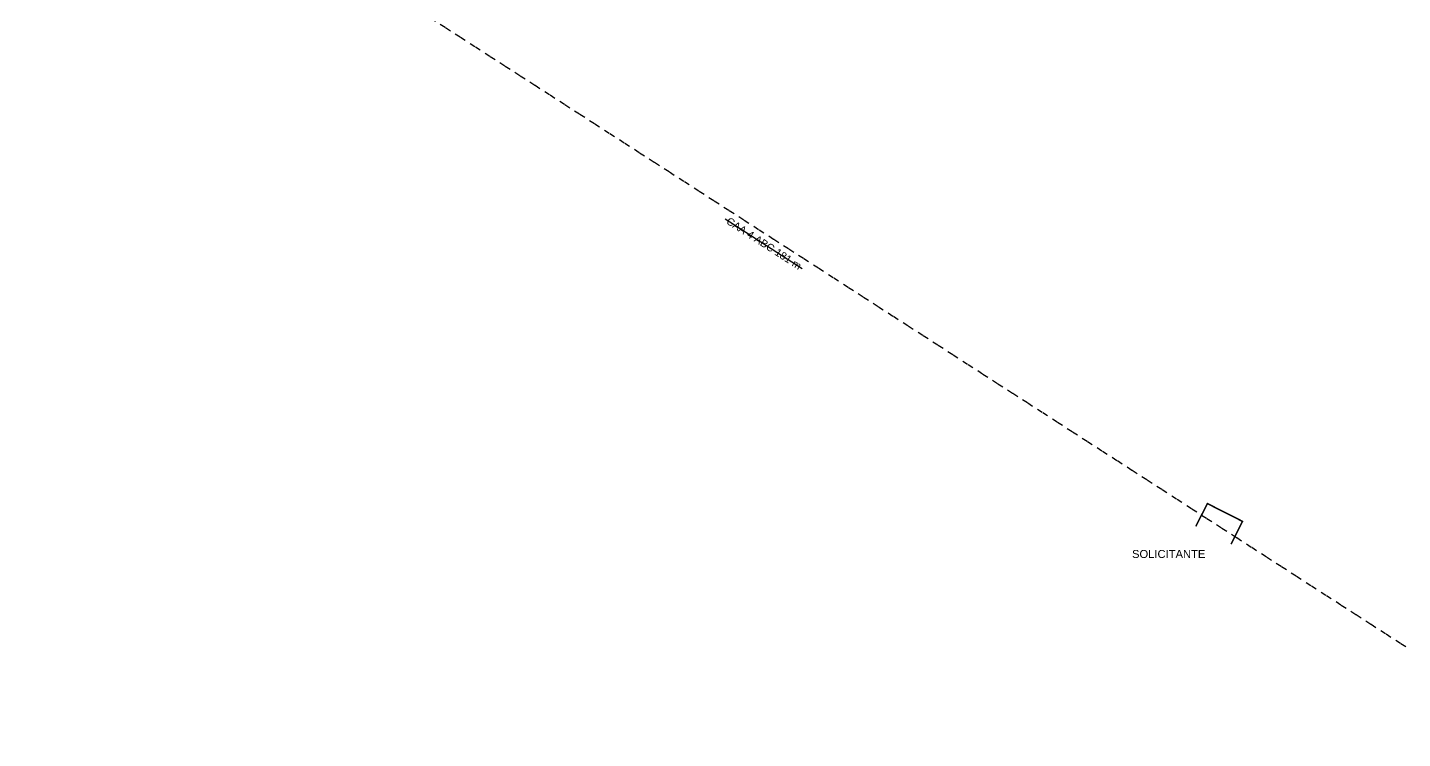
# Model space of a CAD drawing. Extents: x 776249 to 777397, y 9144593 to 9145362.
# Drawn here: x 776605.9 to 776880.7, y 9144797.6 to 9144939.7 of the extents above; entities that cross this region are included whole.
import ezdxf

# ---------------------------------------------------------------- set-up
doc = ezdxf.new("R2010")
doc.units = 0
doc.linetypes.add('TRACEJADA', pattern=[3.45, 1.15, -1.15, 1.15])
for name, color, linetype in [('CABO_MT', 7, 'Continuous'), ('Consumidor', 7, 'Continuous'), ('FORMATO', 7, 'Continuous')]:
    doc.layers.add(name, color=color, linetype=linetype)
doc.styles.add('Arial', font='arial.ttf')
doc.styles.get("Standard").update_dxf_attribs({"font": 'arial.ttf'})

msp = doc.modelspace()

# ---------------------------------------------------------------- linework, layer by layer
at = {"layer": 'CABO_MT', "color": 250, "linetype": 'TRACEJADA', "true_color": 0x333333}
msp.add_lwpolyline([(776605.86, 9144993.56), (776909.81, 9144797.65)], dxfattribs=at)
at = {"layer": 'CABO_MT', "color": 250, "true_color": 0x333333}
msp.add_lwpolyline([(776745.31, 9144901.5), (776760.72, 9144891.57)], dxfattribs=at)
at = {"layer": 'Consumidor', "color": 1, "linetype": 'Continuous', "lineweight": -3, "const_width": 0.3}
msp.add_lwpolyline([(776839.37, 9144840.04), (776839.37, 9144840.04), (776841.68, 9144844.59), (776848.71, 9144841.03), (776846.4, 9144836.47)], dxfattribs=at)

# ---------------------------------------------------------------- texts
at = {"layer": 'CABO_MT', "color": 250, "true_color": 0x333333, "insert": (776745.35, 9144900.63), "char_height": 1.5, "attachment_point": 7, "rotation": 327.1965, "style": 'Arial'}
msp.add_mtext('CAA 4 ABC 181 m', dxfattribs=at)
at = {"layer": 'FORMATO', "color": 1, "insert": (776826.62, 9144835.32), "char_height": 1.6, "width": 42.9914, "attachment_point": 1}
msp.add_mtext('SOLICITANTE', dxfattribs=at)

doc.saveas('drawing.dxf')
